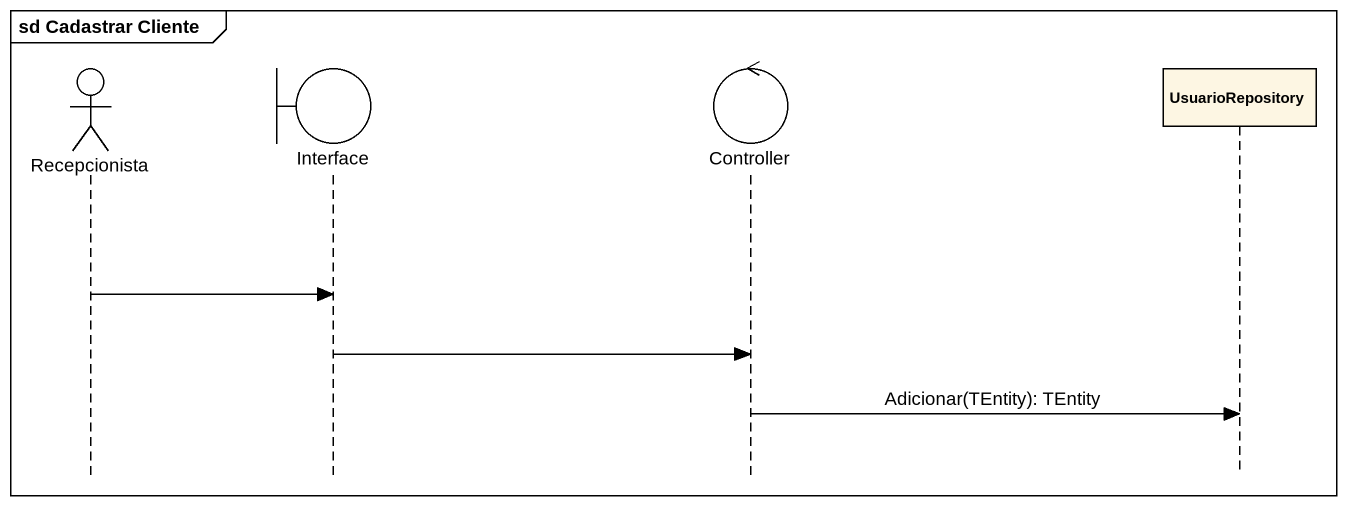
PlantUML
@startuml
mainframe sd Cadastrar Cliente
hide footbox
actor Recepcionista
boundary "Interface" as Interface_
control Controller
participant UsuarioRepository

Recepcionista -> Interface_
Interface_ -> Controller
Controller -> UsuarioRepository : Adicionar(TEntity): TEntity
@enduml
